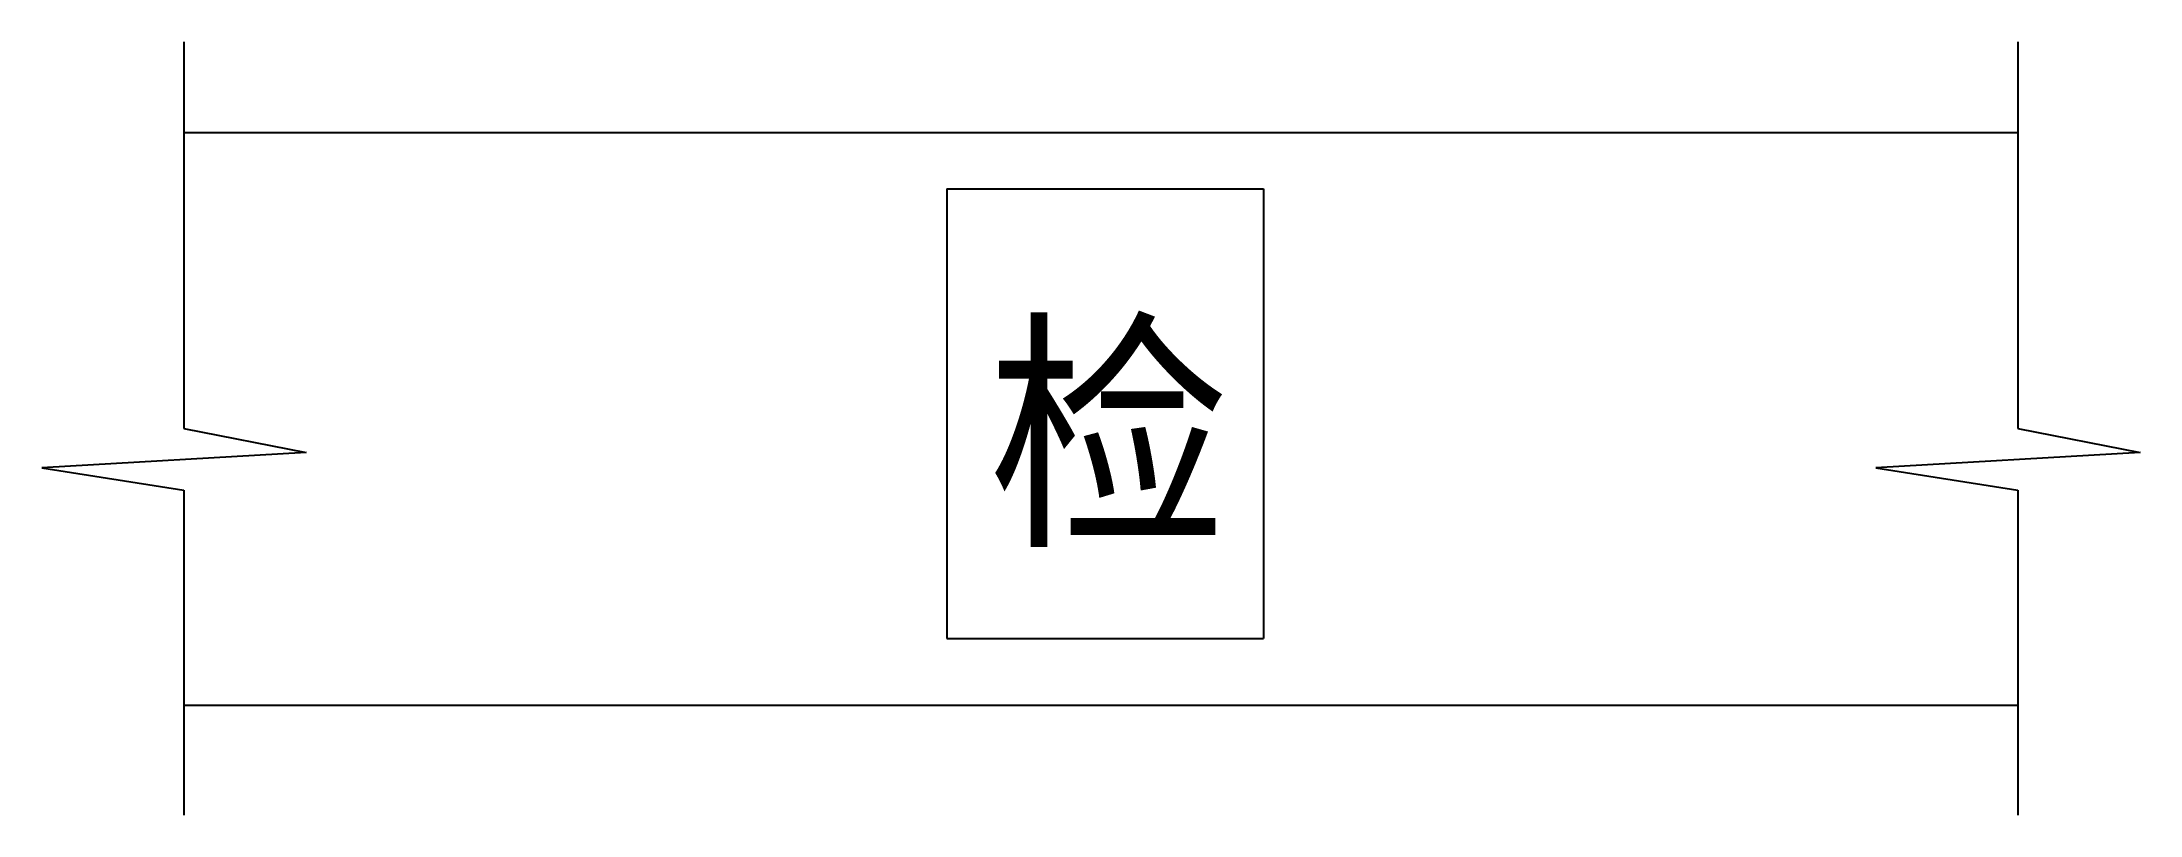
# Model space of a CAD drawing. Header units: metres. Extents: x -22568.5 to -22523.7, y -12491 to -12474.5.
import ezdxf

# ---------------------------------------------------------------- set-up
doc = ezdxf.new("R2010")
doc.units = ezdxf.units.M
doc.layers.add('1', color=7, linetype='Continuous')

msp = doc.modelspace()

# ---------------------------------------------------------------- linework, layer by layer
at = {"layer": '1'}
for p, q in [((-22565.48, -12474.49), (-22565.48, -12482.75)), ((-22526.28, -12474.49), (-22526.28, -12482.75)), ((-22526.28, -12476.43), (-22565.48, -12476.43)), ((-22549.17, -12477.63), (-22549.17, -12487.24)), ((-22549.17, -12477.63), (-22542.4, -12477.63)), ((-22542.4, -12477.63), (-22542.4, -12487.24)), ((-22565.48, -12482.75), (-22562.86, -12483.26)), ((-22526.28, -12482.75), (-22523.67, -12483.26)), ((-22562.86, -12483.26), (-22568.51, -12483.59)), ((-22523.67, -12483.26), (-22529.32, -12483.59)), ((-22568.51, -12483.59), (-22565.48, -12484.07)), ((-22529.32, -12483.59), (-22526.28, -12484.07)), ((-22565.48, -12484.07), (-22565.48, -12491.01)), ((-22526.28, -12484.07), (-22526.28, -12491.01)), ((-22549.17, -12487.24), (-22542.4, -12487.24)), ((-22526.28, -12488.67), (-22565.48, -12488.67))]:
    msp.add_line(p, q, dxfattribs=at)

# ---------------------------------------------------------------- texts
msp.add_text('检', height=4, dxfattribs=at).set_placement((-22548.31, -12484.85))

doc.saveas('drawing.dxf')
